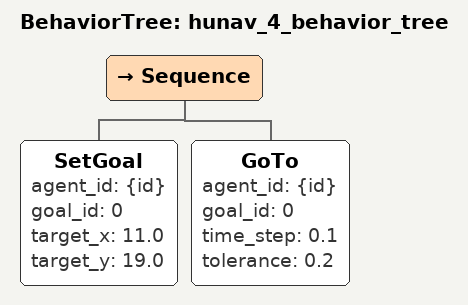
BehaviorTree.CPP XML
<?xml version='1.0' encoding='UTF-8'?>
<root main_tree_to_execute="hunav_4_behavior_tree" BTCPP_format="4">
    <include ros_pkg="arena_simulation_setup" path="configs/hunav/behavior_trees/BTRegularNav.xml" />
    <BehaviorTree ID="hunav_4_behavior_tree">
        <Sequence>
            <SetGoal agent_id="{id}" goal_id="0" target_x="11.0" target_y="19.0" />
            <GoTo agent_id="{id}" goal_id="0" time_step="0.1" tolerance="0.2" />
        </Sequence>
    </BehaviorTree>
</root>
